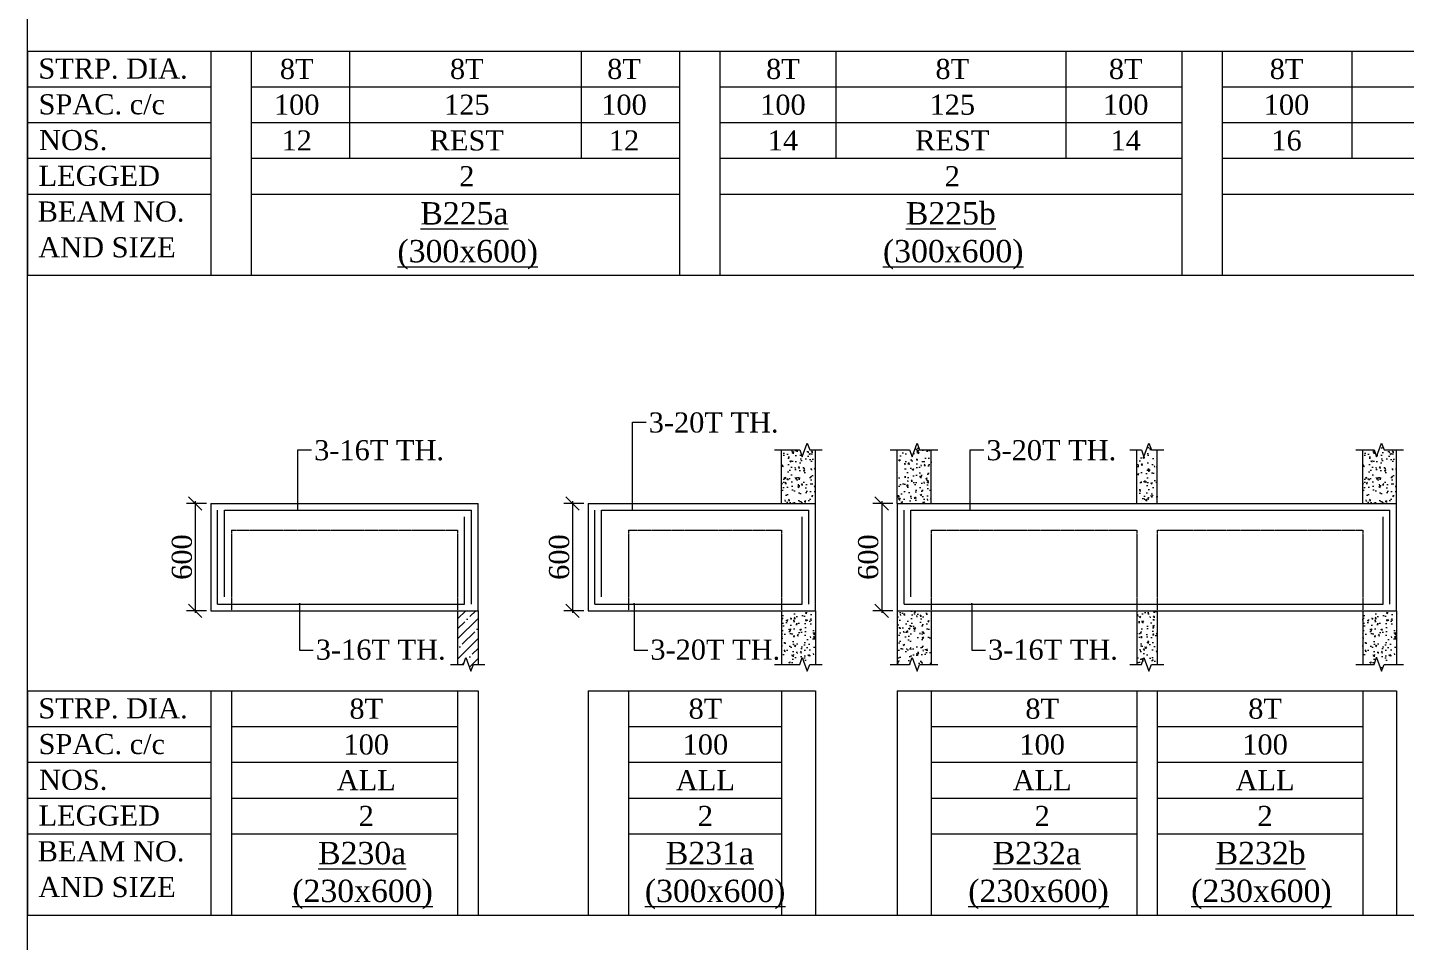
# Model space of a CAD drawing. Header units: millimetres. Extents: x 9781889 to 10654170, y -7832723 to -7608561.
# Drawn here: x 10602835 to 10618260, y -7781163 to -7770936 of the extents above; entities that cross this region are included whole.
import ezdxf
from ezdxf.enums import TextEntityAlignment as Align

# ---------------------------------------------------------------- set-up
doc = ezdxf.new("R2010")
doc.units = ezdxf.units.MM
doc.header["$LTSCALE"] = 10
doc.header["$PDMODE"] = 3
doc.linetypes.add('HIDDEN', pattern=[0.375, 0.25, -0.125])
for name, color, linetype, lineweight in [('S-CUT OUT LINE', 9, 'Continuous', 0), ('S-DIM L.S.', 7, 'Continuous', 0), ('S-HATCH', 8, 'Continuous', 0), ('S-L.S.SECTION', 5, 'Continuous', 0), ('S-L.S.SLAB LINE', 252, 'HIDDEN', 0), ('S-L.S.STEEL', 1, 'Continuous', 9), ('S-SECTION MARK', 7, 'Continuous', 0), ('S-SHEET', 251, 'Continuous', 0), ('S-TEXT', 7, 'Continuous', 0), ('S-TEXT L.S. BEAM NO.', 30, 'Continuous', 0), ('S-TEXT. L.S.', 7, 'Continuous', 0)]:
    doc.layers.add(name, color=color, linetype=linetype, lineweight=lineweight)
doc.styles.add('135', font='arial.ttf', dxfattribs={"width": 0.8, "height": 135})
doc.styles.get("Standard").update_dxf_attribs({"font": 'arial.ttf'})
doc.styles.add('TEXT', font='times.ttf')
doc.dimstyles.new('75', dxfattribs={"dimtxt": 135, "dimasz": 90, "dimexe": 0.1, "dimexo": 0.03, "dimgap": 0.09, "dimtad": 1, "dimdec": 0, "dimzin": 0, "dimdsep": 46, "dimtxsty": '135', "dimblk": 'ARCHTICK', "dimcen": 0.09, "dimclrd": 256, "dimclre": 256, "dimclrt": 256, "dimadec": 0, "dimazin": 0, "dimtfac": 1, "dimtdec": 0, "dimtofl": 0, "dimtmove": 1, "dimatfit": 3, "dimldrblk": 'DOTSMALL', "dimfxl": 1, "dimtolj": 1, "dimtzin": 0, "dimlwd": -1, "dimlwe": -1, "dimarcsym": 0})
doc.dimstyles.new('SETU_1', dxfattribs={"dimtxt": 200, "dimasz": 150, "dimexe": 100, "dimexo": 50, "dimgap": 35, "dimtad": 1, "dimdec": 0, "dimzin": 0, "dimdsep": 46, "dimtxsty": 'Standard', "dimblk": 'OBLIQUE', "dimcen": 150, "dimdle": 25, "dimclrd": 256, "dimclre": 7, "dimclrt": 256, "dimadec": 0, "dimazin": 0, "dimtfac": 1, "dimtdec": 0, "dimtofl": 0, "dimtmove": 1, "dimatfit": 3, "dimfxl": 1, "dimtolj": 1, "dimtzin": 0, "dimlwd": -1, "dimlwe": 5, "dimarcsym": 1})
pattern_1 = [(50, (581540.84, 62487.33), (182.184669, -15.9390855), [19.05, -209.55]), (355, (581540.84, 62487.33), (-35.2434214, 191.0568452), [15.24, -167.6405842]), (100.4514447, (581556.02, 62486), (146.941247, 175.117752), [16.1900088, -178.0902446]), (46.1842, (581540.84, 62538.13), (271.079041, -42.042328), [28.575, -314.325]), (96.6355576, (581563.43, 62534.63), (237.404134, 247.4261246), [24.285023, -267.135608]), (351.1841512, (581540.84, 62538.13), (237.404134, 247.4261246), [22.859967, -251.459732]), (21, (581566.24, 62525.43), (151.6143913, -102.2651982), [19.05, -209.55]), (326, (581566.24, 62525.43), (61.8020283, 184.187966), [15.24, -167.64]), (71.451445, (581578.87, 62516.91), (213.4164193, 81.922769), [16.1900088, -178.0899376]), (37.5, (581540.836, 62487.334), (3.08860325, 84.55503887), [0, -165.608, 0, -170.18, 0, -168.275]), (7.5, (581540.84, 62487.33), (66.8196625, 100.1805748), [0, -97.028, 0, -161.798, 0, -64.135]), (327.5, (581484.194, 62487.334), (135.59059517, -5.728744), [0, -63.5, 0, -198.12, 0, -262.89]), (317.5, (581458.8, 62487.33), (148.1291814, 25.426491), [0, -82.55, 0, -131.572, 0, -186.69])]
pattern_2 = [(50, (574080.56, 49379.47), (182.184669, -15.9390855), [19.05, -209.55]), (355, (574080.56, 49379.47), (-35.2434214, 191.0568452), [15.24, -167.6405842]), (100.4514447, (574095.74, 49378.14), (146.941247, 175.117752), [16.1900088, -178.0902446]), (46.1842, (574080.56, 49430.27), (271.079041, -42.042328), [28.575, -314.325]), (96.6355576, (574103.15, 49426.77), (237.404134, 247.4261246), [24.285023, -267.135608]), (351.1841512, (574080.56, 49430.27), (237.404134, 247.4261246), [22.859967, -251.459732]), (21, (574105.96, 49417.57), (151.6143913, -102.2651982), [19.05, -209.55]), (326, (574105.96, 49417.57), (61.8020283, 184.187966), [15.24, -167.64]), (71.451445, (574118.59, 49409.05), (213.4164193, 81.922769), [16.1900088, -178.0899376]), (37.5, (574080.555, 49379.47), (3.08860325, 84.55503887), [0, -165.608, 0, -170.18, 0, -168.275]), (7.5, (574080.555, 49379.47), (66.8196625, 100.1805748), [0, -97.028, 0, -161.798, 0, -64.135]), (327.5, (574023.91, 49379.47), (135.59059517, -5.728744), [0, -63.5, 0, -198.12, 0, -262.89]), (317.5, (573998.51, 49379.47), (148.1291814, 25.426491), [0, -82.55, 0, -131.572, 0, -186.69])]
pattern_3 = [(50, (587895.84, 62487.33), (182.184669, -15.9390855), [19.05, -209.55]), (355, (587895.84, 62487.33), (-35.2434214, 191.0568452), [15.24, -167.6405842]), (100.4514447, (587911.02, 62486), (146.941247, 175.117752), [16.1900088, -178.0902446]), (46.1842, (587895.84, 62538.13), (271.079041, -42.042328), [28.575, -314.325]), (96.6355576, (587918.43, 62534.63), (237.404134, 247.4261246), [24.285023, -267.135608]), (351.1841512, (587895.84, 62538.13), (237.404134, 247.4261246), [22.859967, -251.459732]), (21, (587921.24, 62525.43), (151.6143913, -102.2651982), [19.05, -209.55]), (326, (587921.24, 62525.43), (61.8020283, 184.187966), [15.24, -167.64]), (71.451445, (587933.87, 62516.91), (213.4164193, 81.922769), [16.1900088, -178.0899376]), (37.5, (587895.836, 62487.334), (3.08860325, 84.55503887), [0, -165.608, 0, -170.18, 0, -168.275]), (7.5, (587895.84, 62487.33), (66.8196625, 100.1805748), [0, -97.028, 0, -161.798, 0, -64.135]), (327.5, (587839.194, 62487.334), (135.59059517, -5.728744), [0, -63.5, 0, -198.12, 0, -262.89]), (317.5, (587813.8, 62487.33), (148.1291814, 25.426491), [0, -82.55, 0, -131.572, 0, -186.69])]
pattern_4 = [(50, (588045.84, 62487.33), (182.184669, -15.9390855), [19.05, -209.55]), (355, (588045.84, 62487.33), (-35.2434214, 191.0568452), [15.24, -167.6405842]), (100.4514447, (588061.02, 62486), (146.941247, 175.117752), [16.1900088, -178.0902446]), (46.1842, (588045.84, 62538.13), (271.079041, -42.042328), [28.575, -314.325]), (96.6355576, (588068.43, 62534.63), (237.404134, 247.4261246), [24.285023, -267.135608]), (351.1841512, (588045.84, 62538.13), (237.404134, 247.4261246), [22.859967, -251.459732]), (21, (588071.24, 62525.43), (151.6143913, -102.2651982), [19.05, -209.55]), (326, (588071.24, 62525.43), (61.8020283, 184.187966), [15.24, -167.64]), (71.451445, (588083.87, 62516.91), (213.4164193, 81.922769), [16.1900088, -178.0899376]), (37.5, (588045.836, 62487.334), (3.08860325, 84.55503887), [0, -165.608, 0, -170.18, 0, -168.275]), (7.5, (588045.84, 62487.33), (66.8196625, 100.1805748), [0, -97.028, 0, -161.798, 0, -64.135]), (327.5, (587989.194, 62487.334), (135.59059517, -5.728744), [0, -63.5, 0, -198.12, 0, -262.89]), (317.5, (587963.8, 62487.33), (148.1291814, 25.426491), [0, -82.55, 0, -131.572, 0, -186.69])]

# ---------------------------------------------------------------- blocks, each defined once
blk = doc.blocks.new('_ArchTick')
at = {"color": 0, "linetype": 'ByBlock', "const_width": 0.15}
blk.add_lwpolyline([(-0.5, -0.5), (0.5, 0.5)], dxfattribs=at)
blk = doc.blocks.new('_Oblique')
at = {"color": 0, "linetype": 'ByBlock', "lineweight": -2}
blk.add_line((-0.5, -0.5), (0.5, 0.5), dxfattribs=at)
blk = doc.blocks.new('*D1156')
at = {"layer": 'Defpoints', "color": 0, "transparency": 16777216}
for p in [(10604889, -7776262), (10604713, -7777462), (10604889, -7777462)]:
    blk.add_point(p, dxfattribs=at)
at = {"layer": 'S-DIM L.S.', "color": 7, "lineweight": 5, "transparency": 16777216}
for p, q in [((10604839, -7776262), (10604613, -7776262)), ((10604839, -7777462), (10604613, -7777462))]:
    blk.add_line(p, q, dxfattribs=at)
at = {"layer": 'S-DIM L.S.', "transparency": 16777216}
blk.add_line((10604713, -7776237), (10604713, -7777487), dxfattribs=at)
at = {"layer": 'S-DIM L.S.', "transparency": 16777216, "xscale": 150, "yscale": 150, "zscale": 150}
for p, rotation in [((10604713, -7776262), 90), ((10604713, -7777462), 270)]:
    blk.add_blockref('_Oblique', p, dxfattribs=dict(at, rotation=rotation))
at = {"layer": 'S-DIM L.S.', "transparency": 16777216, "insert": (10604564, -7776862), "char_height": 225, "attachment_point": 5, "rotation": 90, "style": 'TEXT'}
blk.add_mtext('\\A1;600', dxfattribs=at)
blk = doc.blocks.new('*D1157')
at = {"layer": 'Defpoints', "color": 0, "transparency": 16777216}
for p in [(10609112, -7776262), (10608937, -7777462), (10609112, -7777462)]:
    blk.add_point(p, dxfattribs=at)
at = {"layer": 'S-DIM L.S.', "color": 7, "lineweight": 5, "transparency": 16777216}
for p, q in [((10609062, -7776262), (10608837, -7776262)), ((10609062, -7777462), (10608837, -7777462))]:
    blk.add_line(p, q, dxfattribs=at)
at = {"layer": 'S-DIM L.S.', "transparency": 16777216}
blk.add_line((10608937, -7776237), (10608937, -7777487), dxfattribs=at)
at = {"layer": 'S-DIM L.S.', "transparency": 16777216, "xscale": 150, "yscale": 150, "zscale": 150}
for p, rotation in [((10608937, -7776262), 90), ((10608937, -7777462), 270)]:
    blk.add_blockref('_Oblique', p, dxfattribs=dict(at, rotation=rotation))
at = {"layer": 'S-DIM L.S.', "transparency": 16777216, "insert": (10608787, -7776862), "char_height": 225, "attachment_point": 5, "rotation": 90, "style": 'TEXT'}
blk.add_mtext('\\A1;600', dxfattribs=at)
blk = doc.blocks.new('*D1158')
at = {"layer": 'Defpoints', "color": 0, "transparency": 16777216}
for p in [(10612572, -7776262), (10612397, -7777462), (10612572, -7777462)]:
    blk.add_point(p, dxfattribs=at)
at = {"layer": 'S-DIM L.S.', "color": 7, "lineweight": 5, "transparency": 16777216}
for p, q in [((10612522, -7776262), (10612297, -7776262)), ((10612522, -7777462), (10612297, -7777462))]:
    blk.add_line(p, q, dxfattribs=at)
at = {"layer": 'S-DIM L.S.', "transparency": 16777216}
blk.add_line((10612397, -7776237), (10612397, -7777487), dxfattribs=at)
at = {"layer": 'S-DIM L.S.', "transparency": 16777216, "xscale": 150, "yscale": 150, "zscale": 150}
for p, rotation in [((10612397, -7776262), 90), ((10612397, -7777462), 270)]:
    blk.add_blockref('_Oblique', p, dxfattribs=dict(at, rotation=rotation))
at = {"layer": 'S-DIM L.S.', "transparency": 16777216, "insert": (10612247, -7776862), "char_height": 225, "attachment_point": 5, "rotation": 90, "style": 'TEXT'}
blk.add_mtext('\\A1;600', dxfattribs=at)

msp = doc.modelspace()

# ---------------------------------------------------------------- hatches: boundary and pattern name
at = {"layer": 'S-HATCH'}
h = msp.add_hatch(dxfattribs=at)
h.set_pattern_fill('AR-CONC', color=256)
h.set_pattern_definition(pattern_1)
h.paths.add_polyline_path([(10611506.9, -7775739.1), (10611478.9, -7775662.3), (10611276.8, -7775662.3), (10611276.8, -7776262.3), (10611656.8, -7776262.3), (10611656.8, -7775662.3), (10611590.8, -7775662.3), (10611562.8, -7775585.4)])
h = msp.add_hatch(dxfattribs=at)
h.set_pattern_fill('AR-CONC', color=256)
h.set_pattern_definition(pattern_2)
h.paths.add_polyline_path([(10612571.9, -7776262.3), (10612951.9, -7776262.3), (10612951.9, -7775662.3), (10612820.5, -7775662.3), (10612792.6, -7775585.4), (10612736.6, -7775739.1), (10612708.6, -7775662.3), (10612571.9, -7775662.3)])
h = msp.add_hatch(dxfattribs=at)
h.set_pattern_fill('AR-CONC', color=256)
h.set_pattern_definition(pattern_3)
h.paths.add_polyline_path([(10615251.8, -7776262.3), (10615481.8, -7776262.3), (10615481.8, -7775662.3), (10615415.8, -7775662.3), (10615387.8, -7775585.4), (10615331.9, -7775739.1), (10615303.9, -7775662.3), (10615251.8, -7775662.3)])
h = msp.add_hatch(dxfattribs=at)
h.set_pattern_fill('AR-CONC', color=256)
h.set_pattern_definition(pattern_4)
h.paths.add_polyline_path([(10617937.1, -7775739.1), (10617909.1, -7775662.3), (10617781.8, -7775662.3), (10617781.8, -7776262.3), (10618161.8, -7776262.3), (10618161.8, -7775662.3), (10618021, -7775662.3), (10617993, -7775585.4)])
h = msp.add_hatch(dxfattribs=at)
h.set_pattern_fill('ANSI35', color=256, scale=25)
h.set_pattern_definition([(45, (105348.17, 20560.92), (-112.2532015, 112.2532015), []), (45, (105460.42, 20560.92), (-112.2532015, 112.2532015), [198.4375, -39.6875, 0, -39.6875])])
h.paths.add_polyline_path([(10607878.6, -7777462.3), (10607648.6, -7777462.3), (10607648.6, -7778062.3), (10607713.9, -7778062.3), (10607741.9, -7777985.4), (10607797.9, -7778139.1), (10607825.8, -7778062.3), (10607878.6, -7778062.3)])
h = msp.add_hatch(dxfattribs=at)
h.set_pattern_fill('AR-CONC', color=256)
h.set_pattern_definition(pattern_1)
h.paths.add_polyline_path([(10611656.8, -7777462.3), (10611276.8, -7777462.3), (10611276.8, -7778062.3), (10611478.9, -7778062.3), (10611506.9, -7777985.4), (10611562.8, -7778139.1), (10611590.8, -7778062.3), (10611656.8, -7778062.3)])
h = msp.add_hatch(dxfattribs=at)
h.set_pattern_fill('AR-CONC', color=256)
h.set_pattern_definition(pattern_2)
h.paths.add_polyline_path([(10612571.9, -7778062.3), (10612708.6, -7778062.3), (10612736.6, -7777985.4), (10612792.6, -7778139.1), (10612820.5, -7778062.3), (10612951.9, -7778062.3), (10612951.9, -7777462.3), (10612571.9, -7777462.3)])
h = msp.add_hatch(dxfattribs=at)
h.set_pattern_fill('AR-CONC', color=256)
h.set_pattern_definition(pattern_3)
h.paths.add_polyline_path([(10615251.8, -7778062.3), (10615303.9, -7778062.3), (10615331.9, -7777985.4), (10615387.8, -7778139.1), (10615415.8, -7778062.3), (10615481.8, -7778062.3), (10615481.8, -7777462.3), (10615251.8, -7777462.3)])
h = msp.add_hatch(dxfattribs=at)
h.set_pattern_fill('AR-CONC', color=256)
h.set_pattern_definition(pattern_4)
h.paths.add_polyline_path([(10618161.8, -7777462.3), (10617781.8, -7777462.3), (10617781.8, -7778062.3), (10617909.1, -7778062.3), (10617937.1, -7777985.4), (10617993, -7778139.1), (10618021, -7778062.3), (10618161.8, -7778062.3)])

# ---------------------------------------------------------------- linework, layer by layer
at = {"layer": 'S-CUT OUT LINE', "color": 5, "elevation": 0}
for points in [[(10611198.6, -7775662.3), (10611478.9, -7775662.3), (10611506.9, -7775739.1), (10611562.8, -7775585.4), (10611590.8, -7775662.3), (10611731.8, -7775662.3)], [(10612493.6, -7775662.3), (10612708.6, -7775662.3), (10612736.6, -7775739.1), (10612792.6, -7775585.4), (10612820.5, -7775662.3), (10613026.9, -7775662.3)], [(10615173.6, -7775662.3), (10615303.9, -7775662.3), (10615331.9, -7775739.1), (10615387.8, -7775585.4), (10615415.8, -7775662.3), (10615556.8, -7775662.3)], [(10617703.6, -7775662.3), (10617909.1, -7775662.3), (10617937.1, -7775739.1), (10617993, -7775585.4), (10618021, -7775662.3), (10618236.8, -7775662.3)], [(10611198.6, -7778062.3), (10611478.9, -7778062.3), (10611506.9, -7777985.4), (10611562.8, -7778139.1), (10611590.8, -7778062.3), (10611731.8, -7778062.3)], [(10612493.6, -7778062.3), (10612708.6, -7778062.3), (10612736.6, -7777985.4), (10612792.6, -7778139.1), (10612820.5, -7778062.3), (10613026.9, -7778062.3)], [(10615173.6, -7778062.3), (10615303.9, -7778062.3), (10615331.9, -7777985.4), (10615387.8, -7778139.1), (10615415.8, -7778062.3), (10615556.8, -7778062.3)], [(10617703.6, -7778062.3), (10617909.1, -7778062.3), (10617937.1, -7777985.4), (10617993, -7778139.1), (10618021, -7778062.3), (10618236.8, -7778062.3)]]:
    msp.add_lwpolyline(points, dxfattribs=at)
at = {"layer": 'S-CUT OUT LINE', "color": 1, "elevation": 0}
msp.add_lwpolyline([(10607570.3, -7778062.3), (10607713.9, -7778062.3), (10607741.9, -7777985.4), (10607797.9, -7778139.1), (10607825.8, -7778062.3), (10607953.6, -7778062.3)], dxfattribs=at)
at = {"layer": 'S-L.S.SECTION'}
for p, q in [((10611276.8, -7776262.3, 0), (10611276.8, -7775662.3, 0)), ((10611656.8, -7776262.3, 0), (10611656.8, -7775662.3, 0)), ((10612571.9, -7776262.3, 0), (10612571.9, -7775662.3, 0)), ((10612951.9, -7776262.3, 0), (10612951.9, -7775662.3, 0)), ((10615251.8, -7776262.3, 0), (10615251.8, -7775662.3, 0)), ((10615481.8, -7776262.3, 0), (10615481.8, -7775662.3, 0)), ((10617781.8, -7776262.3, 0), (10617781.8, -7775662.3, 0)), ((10618161.8, -7776262.3, 0), (10618161.8, -7775662.3, 0)), ((10604888.6, -7776262.3, 0), (10607878.6, -7776262.3, 0)), ((10604888.6, -7776262.3, 0), (10604888.6, -7777462.3, 0)), ((10607878.6, -7777462.3, 0), (10607878.6, -7776262.3, 0)), ((10609111.8, -7776262.3, 0), (10611656.8, -7776262.3, 0)), ((10609111.8, -7776262.3, 0), (10609111.8, -7777462.3, 0)), ((10611656.8, -7777462.3, 0), (10611656.8, -7776262.3, 0)), ((10612571.8, -7776262.3, 0), (10618161.8, -7776262.3, 0)), ((10612571.9, -7776262.3, 0), (10612571.9, -7777462.3, 0)), ((10618161.8, -7777462.3, 0), (10618161.8, -7776262.3, 0)), ((10604888.6, -7777462.3, 0), (10607878.6, -7777462.3, 0)), ((10609111.8, -7777462.3, 0), (10611656.8, -7777462.3, 0)), ((10611276.8, -7777462.3, 0), (10611276.8, -7778062.3, 0)), ((10611656.8, -7777462.3, 0), (10611656.8, -7778062.3, 0)), ((10612571.8, -7777462.3, 0), (10618161.8, -7777462.3, 0)), ((10612571.9, -7777462.3, 0), (10612571.9, -7778062.3, 0)), ((10612951.9, -7777462.3, 0), (10612951.9, -7778062.3, 0)), ((10615251.8, -7777462.3, 0), (10615251.8, -7778062.3, 0)), ((10615481.8, -7777462.3, 0), (10615481.8, -7778062.3, 0)), ((10617781.8, -7777462.3, 0), (10617781.8, -7778062.3, 0)), ((10618161.8, -7777462.3, 0), (10618161.8, -7778062.3, 0))]:
    msp.add_line(p, q, dxfattribs=at)
at = {"layer": 'S-L.S.SECTION', "color": 1}
for p, q in [((10607648.6, -7777462.3, 0), (10607648.6, -7778062.3, 0)), ((10607878.6, -7777462.3, 0), (10607878.6, -7778062.3, 0))]:
    msp.add_line(p, q, dxfattribs=at)
at = {"layer": 'S-L.S.SLAB LINE', "ltscale": 0.3}
for p, q in [((10604888.6, -7776562.3, 0), (10604888.6, -7776562.3, 0)), ((10605118.6, -7776562.3, 0), (10607648.6, -7776562.3, 0)), ((10605118.6, -7776562.3, 0), (10605118.6, -7777462.3, 0)), ((10607648.6, -7776562.3, 0), (10607648.6, -7777462.3, 0)), ((10609111.8, -7776562.3, 0), (10609111.8, -7776562.3, 0)), ((10609561.8, -7776562.3, 0), (10611276.8, -7776562.3, 0)), ((10609561.8, -7776562.3, 0), (10609561.8, -7777462.3, 0)), ((10611276.8, -7776562.3, 0), (10611276.8, -7777462.3, 0)), ((10612571.8, -7776562.3, 0), (10612571.9, -7776562.3, 0)), ((10612951.9, -7776562.3, 0), (10612951.9, -7777462.3, 0)), ((10612951.9, -7776562.3, 0), (10615251.8, -7776562.3, 0)), ((10615251.8, -7776562.3, 0), (10615251.8, -7777462.3, 0)), ((10615481.8, -7776562.3, 0), (10617781.8, -7776562.3, 0)), ((10615481.8, -7776562.3, 0), (10615481.8, -7777462.3, 0)), ((10617781.8, -7776562.3, 0), (10617781.8, -7777462.3, 0))]:
    msp.add_line(p, q, dxfattribs=at)
at = {"layer": 'S-L.S.STEEL'}
for p, q in [((10604963.6, -7777387.3, 0), (10604963.6, -7776337.3, 0)), ((10605038.6, -7776337.3, 0), (10607803.6, -7776337.3, 0)), ((10605038.6, -7777307.6, 0), (10605038.6, -7776337.3, 0)), ((10607728.6, -7777387.3, 0), (10607728.6, -7776412.3, 0)), ((10607803.6, -7777387.3, 0), (10607803.6, -7776337.3, 0)), ((10609186.8, -7777387.3, 0), (10609186.8, -7776337.3, 0)), ((10609261.8, -7776337.3, 0), (10611581.8, -7776337.3, 0)), ((10609261.8, -7777307.6, 0), (10609261.8, -7776337.3, 0)), ((10611506.8, -7777387.3, 0), (10611506.8, -7776412.3, 0)), ((10611581.8, -7777387.3, 0), (10611581.8, -7776337.3, 0)), ((10612646.8, -7777387.3, 0), (10612646.8, -7776337.3, 0)), ((10612721.8, -7776337.3, 0), (10618086.8, -7776337.3, 0)), ((10612721.8, -7777307.6, 0), (10612721.8, -7776337.3, 0)), ((10618011.8, -7777387.3, 0), (10618011.8, -7776412.3, 0)), ((10618086.8, -7777387.3, 0), (10618086.8, -7776337.3, 0)), ((10604963.6, -7777387.3, 0), (10607728.6, -7777387.3, 0)), ((10609186.8, -7777387.3, 0), (10611506.8, -7777387.3, 0)), ((10612646.8, -7777387.3, 0), (10618011.8, -7777387.3, 0))]:
    msp.add_line(p, q, dxfattribs=at)
at = {"layer": 'S-SHEET'}
for p, q in [((10602835.5, -7771199, 0), (10604888.6, -7771199, 0)), ((10602835.5, -7771199), (10602835.5, -7773708.3)), ((10604888.6, -7771199, 0), (10627497.5, -7771199, 0)), ((10604888.6, -7771199, 0), (10604888.6, -7773708.3, 0)), ((10605338.6, -7771199, 0), (10605338.6, -7773708.3, 0)), ((10606438.6, -7771199, 0), (10606438.6, -7772399, 0)), ((10609033.6, -7771199, 0), (10609033.6, -7772399, 0)), ((10610133.6, -7771199, 0), (10610133.6, -7773708.3, 0)), ((10610583.6, -7771199, 0), (10610583.6, -7773708.3, 0)), ((10611883.6, -7771199, 0), (10611883.6, -7772399, 0)), ((10614458.6, -7771199, 0), (10614458.6, -7772399, 0)), ((10615758.6, -7771199, 0), (10615758.6, -7773708.3, 0)), ((10616208.6, -7771199, 0), (10616208.6, -7773708.3, 0)), ((10617658.6, -7771199, 0), (10617658.6, -7772399, 0)), ((10602835.5, -7771599, 0), (10604888.6, -7771599, 0)), ((10605338.6, -7771599, 0), (10610133.6, -7771599, 0)), ((10610583.6, -7771599, 0), (10615758.6, -7771599, 0)), ((10616208.6, -7771599, 0), (10622043.6, -7771599, 0)), ((10602835.5, -7771999, 0), (10604888.6, -7771999, 0)), ((10605338.6, -7771999, 0), (10610133.6, -7771999, 0)), ((10610583.6, -7771999, 0), (10615758.6, -7771999, 0)), ((10616208.6, -7771999, 0), (10622043.6, -7771999, 0)), ((10602835.5, -7772399, 0), (10604888.6, -7772399, 0)), ((10605338.6, -7772399, 0), (10610133.6, -7772399, 0)), ((10610583.6, -7772399, 0), (10615758.6, -7772399, 0)), ((10616208.6, -7772399, 0), (10622043.6, -7772399, 0)), ((10602835.5, -7772799, 0), (10604888.6, -7772799, 0)), ((10605338.6, -7772799, 0), (10610133.6, -7772799, 0)), ((10610583.6, -7772799, 0), (10615758.6, -7772799, 0)), ((10616208.6, -7772799, 0), (10622043.6, -7772799, 0)), ((10602835.5, -7773708.3, 0), (10654169.6, -7773708.3, 0)), ((10602835.5, -7773708.3, 0), (10604888.6, -7773708.3, 0)), ((10604888.6, -7773708.3, 0), (10627497.5, -7773708.3, 0)), ((10602835.5, -7778358.8, 0), (10604888.6, -7778358.8, 0)), ((10602835.5, -7778358.8, 0), (10602835.5, -7780868.1, 0)), ((10604888.6, -7778358.8, 0), (10607878.6, -7778358.8, 0)), ((10604888.6, -7778358.8, 0), (10604888.6, -7780868.1, 0)), ((10605118.6, -7778358.8, 0), (10605118.6, -7780868.1, 0)), ((10607648.6, -7778358.8, 0), (10607648.6, -7780868.1, 0)), ((10607878.6, -7778358.8, 0), (10607878.6, -7780868.1, 0)), ((10609111.8, -7778358.8, 0), (10611656.8, -7778358.8, 0)), ((10609111.8, -7778358.8, 0), (10609111.8, -7780868.1, 0)), ((10609561.8, -7778358.8, 0), (10609561.8, -7780868.1, 0)), ((10611276.8, -7778358.8, 0), (10611276.8, -7780868.1, 0)), ((10611656.8, -7778358.8, 0), (10611656.8, -7780868.1, 0)), ((10612571.8, -7778358.8, 0), (10618161.8, -7778358.8, 0)), ((10612571.8, -7778358.8, 0), (10612571.8, -7780868.1, 0)), ((10612951.8, -7778358.8, 0), (10612951.8, -7780868.1, 0)), ((10615251.8, -7778358.8, 0), (10615251.8, -7780868.1, 0)), ((10615481.8, -7778358.8, 0), (10615481.8, -7780868.1, 0)), ((10617781.8, -7778358.8, 0), (10617781.8, -7780868.1, 0)), ((10618161.8, -7778358.8, 0), (10618161.8, -7780868.1, 0)), ((10602835.5, -7778758.8, 0), (10604888.6, -7778758.8, 0)), ((10605118.6, -7778758.8, 0), (10607648.6, -7778758.8, 0)), ((10609561.8, -7778758.8, 0), (10611276.8, -7778758.8, 0)), ((10612951.8, -7778758.8, 0), (10615251.8, -7778758.8, 0)), ((10615481.8, -7778758.8, 0), (10617781.8, -7778758.8, 0)), ((10602835.5, -7779158.8, 0), (10604888.6, -7779158.8, 0)), ((10605118.6, -7779158.8, 0), (10607648.6, -7779158.8, 0)), ((10609561.8, -7779158.8, 0), (10611276.8, -7779158.8, 0)), ((10612951.8, -7779158.8, 0), (10615251.8, -7779158.8, 0)), ((10615481.8, -7779158.8, 0), (10617781.8, -7779158.8, 0)), ((10602835.5, -7779558.8, 0), (10604888.6, -7779558.8, 0)), ((10605118.6, -7779558.8, 0), (10607648.6, -7779558.8, 0)), ((10609561.8, -7779558.8, 0), (10611276.8, -7779558.8, 0)), ((10612951.8, -7779558.8, 0), (10615251.8, -7779558.8, 0)), ((10615481.8, -7779558.8, 0), (10617781.8, -7779558.8, 0)), ((10602835.5, -7779958.8, 0), (10604888.6, -7779958.8, 0)), ((10605118.6, -7779958.8, 0), (10607648.6, -7779958.8, 0)), ((10609561.8, -7779958.8, 0), (10611276.8, -7779958.8, 0)), ((10612951.8, -7779958.8, 0), (10615251.8, -7779958.8, 0)), ((10615481.8, -7779958.8, 0), (10617781.8, -7779958.8, 0)), ((10602835.5, -7780868.1, 0), (10654169.6, -7780868.1, 0)), ((10602835.5, -7780868.1, 0), (10604888.6, -7780868.1, 0)), ((10604888.6, -7780868.1, 0), (10607878.6, -7780868.1, 0)), ((10609111.8, -7780868.1, 0), (10611656.8, -7780868.1, 0)), ((10612571.8, -7780868.1, 0), (10618161.8, -7780868.1, 0))]:
    msp.add_line(p, q, dxfattribs=at)
msp.add_lwpolyline([(10602835.5, -7760218.1), (10654169.6, -7760218.1), (10654169.6, -7801877.7), (10602835.5, -7801877.7)], close=True, dxfattribs=at)

# ---------------------------------------------------------------- texts
at = {"layer": 'S-TEXT', "style": 'TEXT'}
for s, p in [('STRP. DIA.', (10603792.3, -7771507.1, 0)), ('SPAC. c/c', (10603666.7, -7771907.1, 0)), ('NOS.', (10603346.1, -7772307.1, 0)), ('LEGGED', (10603638.8, -7772707.1, 0)), ('BEAM NO.', (10603770, -7773107.1, 0)), ('AND SIZE', (10603724.8, -7773507.1, 0)), ('STRP. DIA.', (10603792.3, -7778666.9, 0)), ('SPAC. c/c', (10603666.7, -7779066.9, 0)), ('NOS.', (10603346.1, -7779466.9, 0)), ('LEGGED', (10603638.8, -7779866.9, 0)), ('BEAM NO.', (10603770, -7780266.9, 0)), ('AND SIZE', (10603724.8, -7780666.9, 0))]:
    msp.add_text(s, height=225, dxfattribs=at).set_placement(p, align=Align.CENTER)
at = {"layer": 'S-TEXT', "linetype": 'ByBlock', "style": 'TEXT'}
for s, p in [('8T', (10605848.5, -7771399, 0)), ('8T', (10607752.6, -7771399, 0)), ('8T', (10609512.5, -7771399, 0)), ('8T', (10611291.4, -7771399, 0)), ('8T', (10613187.6, -7771399, 0)), ('8T', (10615128.6, -7771399, 0)), ('8T', (10616928.8, -7771399, 0)), ('100', (10605848.5, -7771799, 0)), ('125', (10607752.6, -7771799, 0)), ('100', (10609512.5, -7771799, 0)), ('100', (10611291.4, -7771799, 0)), ('125', (10613187.6, -7771799, 0)), ('100', (10615128.6, -7771799, 0)), ('100', (10616928.8, -7771799, 0)), ('12', (10605848.5, -7772199, 0)), ('REST', (10607752.6, -7772199, 0)), ('12', (10609512.5, -7772199, 0)), ('14', (10611291.4, -7772199, 0)), ('REST', (10613187.6, -7772199, 0)), ('14', (10615128.6, -7772199, 0)), ('16', (10616928.8, -7772199, 0)), ('2', (10607752.6, -7772599, 0)), ('2', (10613187.6, -7772599, 0)), ('8T', (10606627, -7778558.8, 0)), ('8T', (10610423.7, -7778558.8, 0)), ('8T', (10614193.7, -7778558.8, 0)), ('8T', (10616688.7, -7778558.8, 0)), ('100', (10606627, -7778958.8, 0)), ('100', (10610423.7, -7778958.8, 0)), ('100', (10614193.7, -7778958.8, 0)), ('100', (10616688.7, -7778958.8, 0)), ('ALL', (10606627, -7779358.8, 0)), ('ALL', (10610423.7, -7779358.8, 0)), ('ALL', (10614193.7, -7779358.8, 0)), ('ALL', (10616688.7, -7779358.8, 0)), ('2', (10606627, -7779758.8, 0)), ('2', (10610423.7, -7779758.8, 0)), ('2', (10614193.7, -7779758.8, 0)), ('2', (10616688.7, -7779758.8, 0))]:
    msp.add_text(s, height=225, dxfattribs=at).set_placement(p, align=Align.MIDDLE_CENTER)
at = {"layer": 'S-TEXT L.S. BEAM NO.', "linetype": 'ByBlock', "style": 'TEXT'}
for s, p in [('%%UB225a', (10607232.5, -7773139.7, 0)), ('%%UB225b', (10612667.5, -7773139.7, 0)), ('%%U(300x600)', (10606976.4, -7773562.6, 0)), ('%%U(300x600)', (10612411.4, -7773562.6, 0)), ('%%UB231a', (10609980.7, -7780299.5, 0)), ('%%U(300x600)', (10609745.6, -7780722.4, 0))]:
    msp.add_text(s, height=250, dxfattribs=at).set_placement(p)
at = {"layer": 'S-TEXT L.S. BEAM NO.', "color": 1, "linetype": 'ByBlock', "style": 'TEXT'}
for s, p in [('%%UB230a', (10606088.1, -7780299.5, 0)), ('%%UB232a', (10613640.5, -7780299.5, 0)), ('%%UB232b', (10616135.5, -7780299.5, 0)), ('%%U(230x600)', (10605799.2, -7780722.4, 0)), ('%%U(230x600)', (10613366, -7780722.4, 0)), ('%%U(230x600)', (10615861, -7780722.4, 0))]:
    msp.add_text(s, height=250, dxfattribs=at).set_placement(p)
at = {"layer": 'S-TEXT. L.S.', "style": 'TEXT'}
for s, p in [('3-20T TH.', (10609789, -7775468, 0)), ('3-16T TH.', (10606043.8, -7775778, 0)), ('3-20T TH.', (10613569.1, -7775778, 0)), ('3-16T TH.', (10606062.2, -7778010.1, 0)), ('3-20T TH.', (10609807.3, -7778010.1, 0)), ('3-16T TH.', (10613587.5, -7778010.1, 0))]:
    msp.add_text(s, height=225, dxfattribs=at).set_placement(p)

# ---------------------------------------------------------------- dimensions: what is measured, and where the dimension line sits
at = {"layer": 'S-DIM L.S.', "color": 7}
for base, p1, p2, picture, middle in [((10604713.4, -7777462.3, 0), (10604888.6, -7776262.3, 0), (10604888.6, -7777462.3, 0), '*D1156', (10604564, -7776862.3, 0)), ((10608936.6, -7777462.3, 0), (10609111.8, -7776262.3, 0), (10609111.8, -7777462.3, 0), '*D1157', (10608787.2, -7776862.3, 0)), ((10612396.7, -7777462.3, 0), (10612571.8, -7776262.3, 0), (10612571.8, -7777462.3, 0), '*D1158', (10612247.2, -7776862.3, 0))]:
    dim = msp.add_linear_dim(base=base, p1=p1, p2=p2, angle=90, dimstyle='SETU_1', override={"dimtxt": 225, "dimlfac": 0.5, "dimtxsty": 'TEXT'}, dxfattribs=at)
    dim.commit()
    dim.dimension.update_dxf_attribs({"geometry": picture, "text_midpoint": middle})

# ---------------------------------------------------------------- leaders
at = {"layer": 'S-SECTION MARK'}
for points in [[(10609607.3, -7776337.3, 0), (10609607.3, -7775352.9, 0), (10609759.9, -7775352.9, 0)], [(10605862.2, -7776337.3, 0), (10605862.2, -7775662.9, 0), (10606014.7, -7775662.9, 0)], [(10613387.5, -7776337.3, 0), (10613387.5, -7775662.9, 0), (10613540, -7775662.9, 0)], [(10605880.5, -7777383.4, 0), (10605880.5, -7777905.3, 0), (10606033.1, -7777905.3, 0)], [(10609625.6, -7777383.4, 0), (10609625.6, -7777905.3, 0), (10609778.2, -7777905.3, 0)], [(10613405.8, -7777383.4, 0), (10613405.8, -7777905.3, 0), (10613558.4, -7777905.3, 0)]]:
    msp.add_leader(points, dimstyle='75', override={"dimasz": 75}, dxfattribs=at)

doc.saveas('drawing.dxf')
